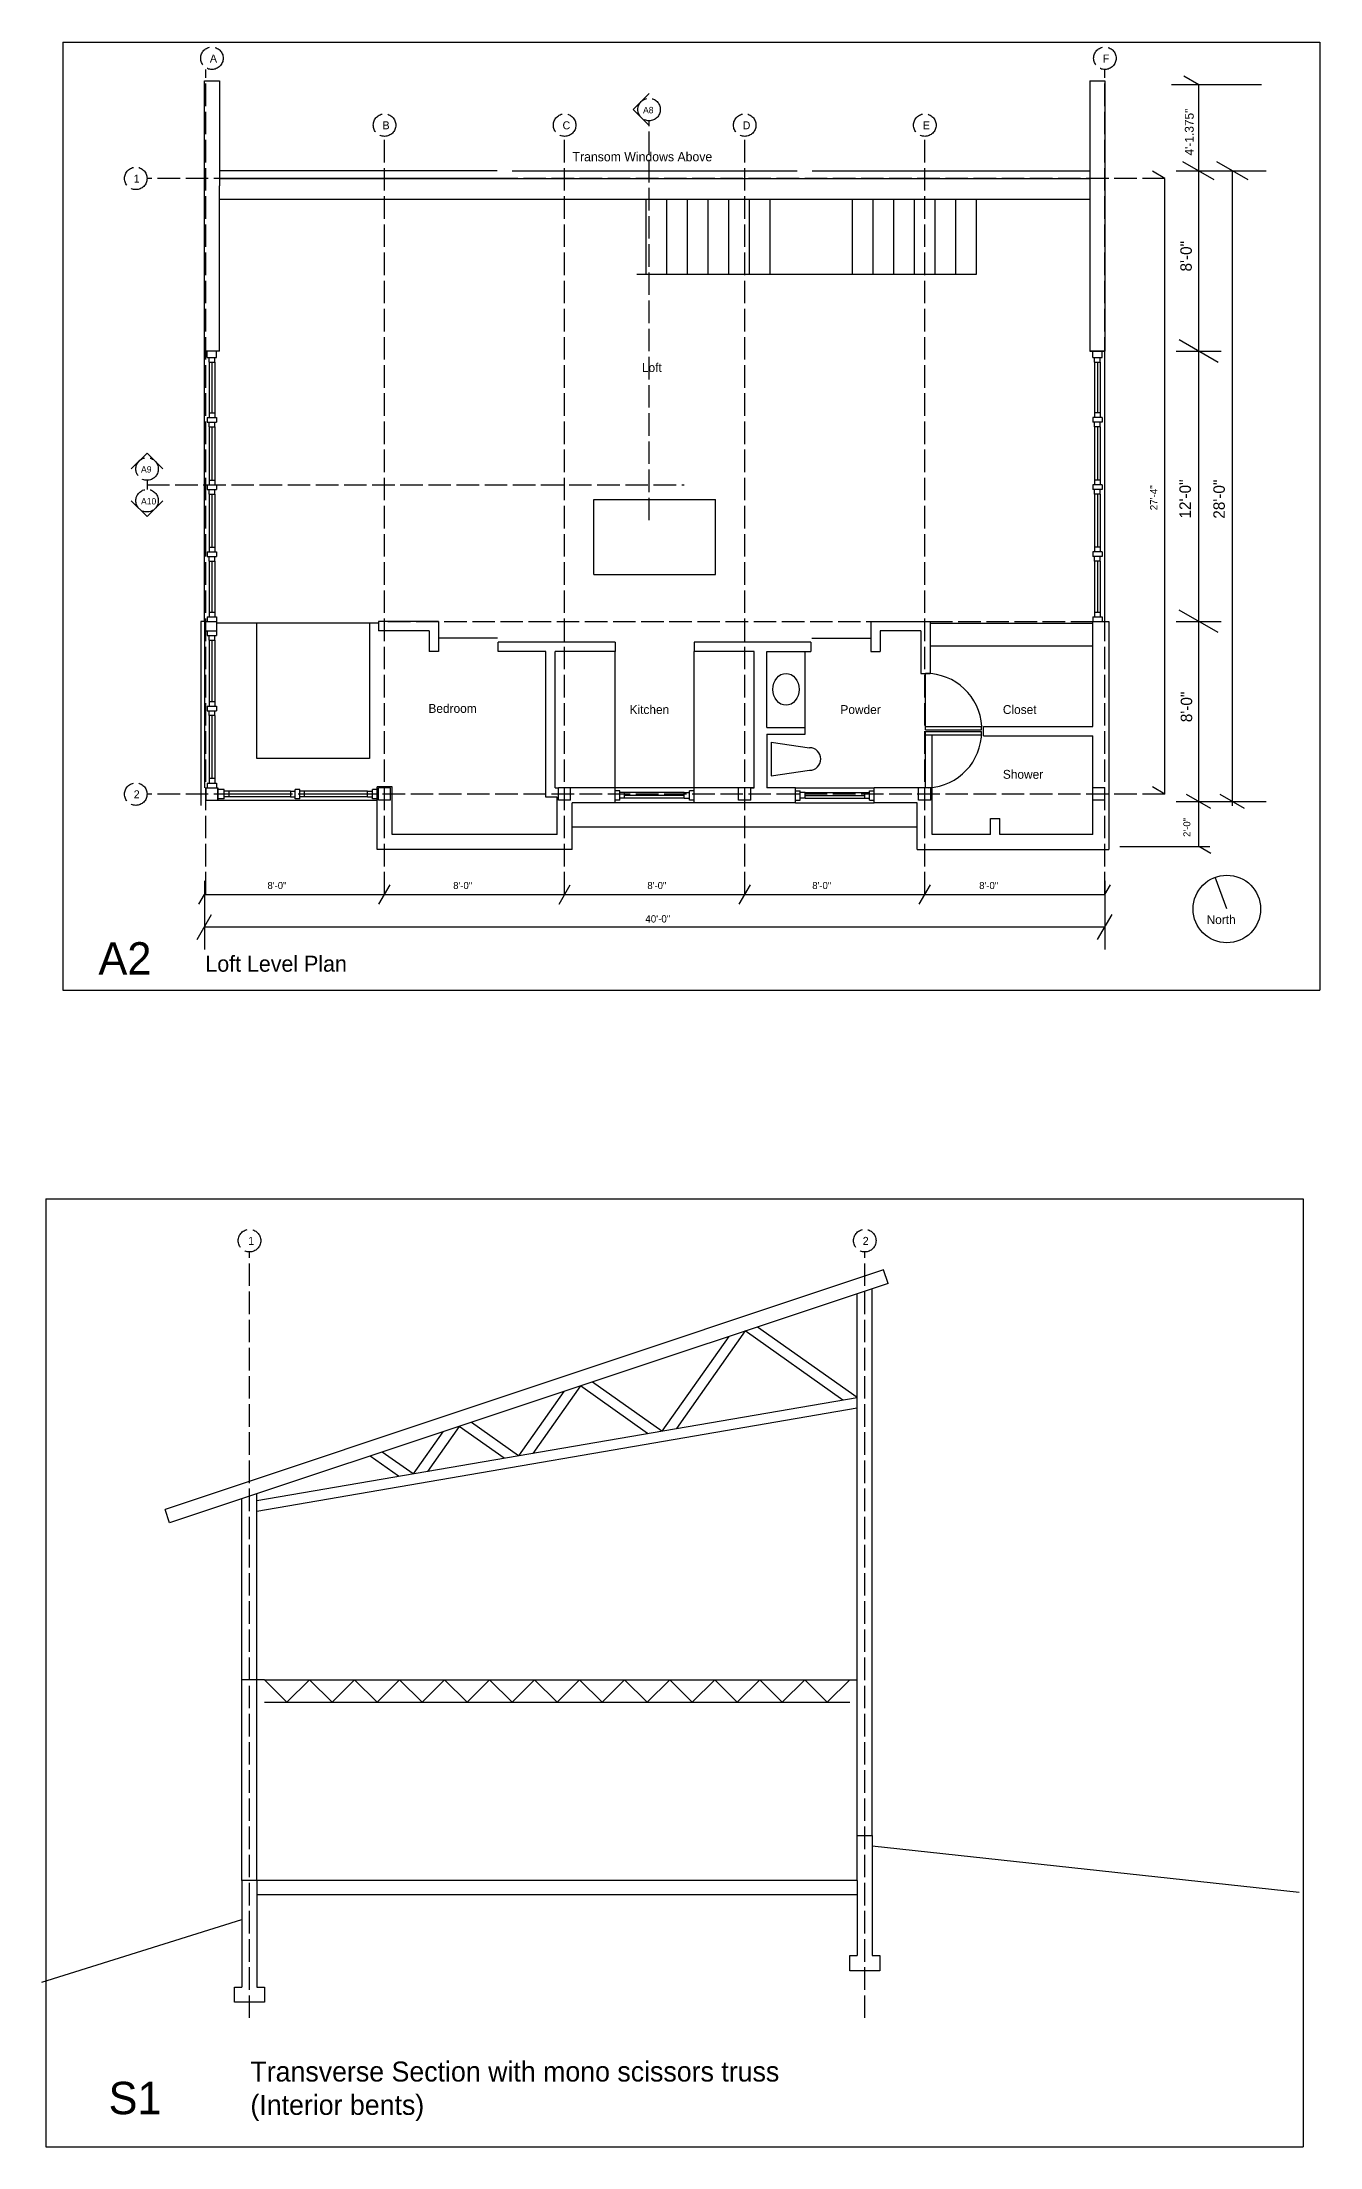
# Model space of a CAD drawing. Header units: inches. Extents: x 1267 to 6358, y -2516 to 3346.
# Drawn here: x 2137 to 2818, y -2516 to -1395 of the extents above; entities that cross this region are included whole.
import ezdxf

# ---------------------------------------------------------------- set-up
doc = ezdxf.new("R2010")
doc.units = ezdxf.units.IN
doc.header["$MEASUREMENT"] = 0
doc.linetypes.add('ACAD_ISO02W100', pattern=[15, 12, -3])
for name, color, linetype in [('const', 7, 'Continuous'), ('e1', 7, 'Continuous'), ('e2', 251, 'Continuous'), ('glass', 172, 'Continuous'), ('grid', 252, 'ACAD_ISO02W100'), ('millwork', 254, 'Continuous'), ('soffit', 253, 'ACAD_ISO02W100'), ('stairs', 140, 'Continuous'), ('walls', 7, 'Continuous')]:
    doc.layers.add(name, color=color, linetype=linetype)

msp = doc.modelspace()

# ---------------------------------------------------------------- linework, layer by layer
for p, q in [((2147.8, -1394.8), (2147.8, -1899.8)), ((2147.8, -1394.8), (2817.9, -1394.8)), ((2817.9, -1394.8), (2817.9, -1899.8)), ((2147.8, -1899.8), (2817.9, -1899.8)), ((2138.8, -2011.1), (2808.9, -2011.1)), ((2138.8, -2011.1), (2138.8, -2516.1)), ((2808.9, -2011.1), (2808.9, -2516.1)), ((2571.3, -2350.2), (2579.3, -2350.2)), ((2138.8, -2516.1), (2808.9, -2516.1))]:
    msp.add_line(p, q)
at = {"layer": 'const'}
for p, q in [((2786.8, -1417.6), (2738.8, -1417.6)), ((2753.3, -1417.6), (2745.3, -1413)), ((2753.3, -1823.4), (2753.3, -1417.6)), ((2735.3, -1467.4), (2728.6, -1463.6)), ((2735.3, -1795.4), (2735.3, -1467.4)), ((2741.3, -1463.4), (2789.3, -1463.4)), ((2761.6, -1468.2), (2744.9, -1458.6)), ((2779.6, -1468.2), (2762.9, -1458.6)), ((2771.3, -1801.6), (2771.3, -1463.4)), ((2763.7, -1565.4), (2742.9, -1553.4)), ((2741.3, -1559.4), (2765.3, -1559.4)), ((2741.3, -1703.4), (2765.3, -1703.4)), ((2763.7, -1709.4), (2742.9, -1697.4)), ((2735.3, -1795.4), (2728.6, -1791.6)), ((2741.3, -1799.4), (2789.3, -1799.4)), ((2759.7, -1803.1), (2746.8, -1795.7)), ((2777.7, -1803.1), (2764.8, -1795.7)), ((2711.3, -1823.4), (2759.3, -1823.4)), ((2759.7, -1827.1), (2753.3, -1823.4)), ((2220.3, -1854.1), (2223.3, -1848.9)), ((2223.3, -1841.6), (2223.3, -1878.2)), ((2223.3, -1848.9), (2703.3, -1848.9)), ((2316.3, -1854.1), (2322.3, -1843.7)), ((2412.3, -1854.1), (2418.3, -1843.7)), ((2508.3, -1854.1), (2514.3, -1843.7)), ((2604.3, -1854.1), (2610.3, -1843.7)), ((2703.3, -1841.6), (2703.3, -1878.2)), ((2703.3, -1848.9), (2706.3, -1843.7)), ((2219.4, -1872.9), (2227.1, -1859.6)), ((2699.4, -1872.9), (2707.1, -1859.6)), ((2223.3, -1866.2), (2703.3, -1866.2))]:
    msp.add_line(p, q, dxfattribs=at)
at = {"layer": 'e1'}
for p, q in [((2223.3, -1703.4), (2223.3, -1559.4)), ((2703.3, -1703.4), (2703.3, -1559.4)), ((2221.3, -1703.4), (2221.3, -1801.4)), ((2223.3, -1703.4), (2221.3, -1703.4)), ((2703.3, -1703.4), (2705.3, -1703.4)), ((2705.3, -1703.4), (2705.3, -1824.9)), ((2525.4, -1767.7), (2545.8, -1770.7)), ((2525.4, -1767.7), (2525.4, -1785.7)), ((2525.4, -1785.7), (2545.8, -1782.7)), ((2603.3, -1824.9), (2705.3, -1824.9)), ((2642.3, -1816.9), (2611.3, -1816.9)), ((2696.8, -1816.9), (2647.3, -1816.9)), ((2502.8, -2084.4), (2467.2, -2134.7)), ((2511.6, -2081.4), (2474.9, -2133.4)), ((2563.6, -2118.2), (2511.6, -2081.4)), ((2571.3, -2116.9), (2518.1, -2079.3)), ((2251.3, -2171.8), (2571.3, -2116.9)), ((2414.9, -2113.7), (2390.7, -2147.9)), ((2423.7, -2110.7), (2398.4, -2146.6)), ((2459.5, -2136.1), (2423.7, -2110.7)), ((2467.2, -2134.7), (2430.2, -2108.6)), ((2251.3, -2177.4), (2571.3, -2122.4)), ((2390.7, -2147.9), (2365.6, -2130.1)), ((2350.3, -2135.2), (2334.5, -2157.5)), ((2359.1, -2132.3), (2342.2, -2156.2)), ((2383, -2149.2), (2359.1, -2132.3)), ((2326.8, -2158.8), (2311.6, -2148.1)), ((2334.5, -2157.5), (2318.1, -2145.9))]:
    msp.add_line(p, q, dxfattribs=at)
msp.add_circle((2768.3, -1856.6), 18, dxfattribs=at)
for centre, radius, start, end in [((2607.7, -1761.1), 30, 3.3123, 90.1293), ((2545.8, -1776.7), 6, 270, 90), ((2607.6, -1762.1), 30, 273.3123, 359.8707)]:
    msp.add_arc(centre, radius, start, end, dxfattribs=at)
msp.add_ellipse((2533.3, -1739.6), major_axis=(0, -8.5), ratio=0.823529, dxfattribs=at)
at = {"layer": 'e2'}
for p, q in [((2379.3, -1463.4), (2231.3, -1463.4)), ((2387.3, -1463.4), (2539.2, -1463.4)), ((2547.2, -1463.4), (2695.3, -1463.4)), ((2223.3, -1708.4), (2223.3, -1792.1)), ((2251.3, -1776.4), (2251.3, -1704.4)), ((2311.3, -1704.4), (2311.3, -1776.4)), ((2311.3, -1776.4), (2251.3, -1776.4)), ((2230.5, -1798.6), (2315.3, -1798.6))]:
    msp.add_line(p, q, dxfattribs=at)
at = {"layer": 'glass'}
for p, q in [((2225.8, -1565.3), (2225.8, -1592.3)), ((2228.8, -1565.3), (2228.8, -1592.3)), ((2697.8, -1565.3), (2697.8, -1592.3)), ((2700.8, -1565.3), (2700.8, -1592.3)), ((2225.8, -1599.8), (2225.8, -1628.1)), ((2228.8, -1599.8), (2228.8, -1628.1)), ((2697.8, -1599.8), (2697.8, -1628.1)), ((2700.8, -1599.8), (2700.8, -1628.1)), ((2225.8, -1635.6), (2225.8, -1663.9)), ((2228.8, -1635.6), (2228.8, -1663.9)), ((2697.8, -1635.6), (2697.8, -1663.9)), ((2700.8, -1635.6), (2700.8, -1663.9)), ((2225.8, -1671.4), (2225.8, -1698.4)), ((2228.8, -1671.4), (2228.8, -1698.4)), ((2697.8, -1671.4), (2697.8, -1698.4)), ((2700.8, -1671.4), (2700.8, -1698.4)), ((2225.8, -1713.4), (2225.8, -1746.1)), ((2228.8, -1713.4), (2228.8, -1746.1)), ((2225.8, -1753.6), (2225.8, -1787.1)), ((2228.8, -1753.6), (2228.8, -1787.1)), ((2269.1, -1793.9), (2236.3, -1793.9)), ((2310.3, -1793.9), (2276.6, -1793.9)), ((2484.3, -1792.1), (2442.3, -1792.1)), ((2538.3, -1792.1), (2580.3, -1792.1)), ((2269.1, -1796.9), (2236.3, -1796.9)), ((2310.3, -1796.9), (2276.6, -1796.9)), ((2484.3, -1800.1), (2442.3, -1800.1)), ((2479, -1794.6), (2447.3, -1794.6)), ((2479, -1797.6), (2447.3, -1797.6)), ((2538.3, -1800.1), (2580.3, -1800.1)), ((2543.5, -1794.6), (2575.3, -1794.6)), ((2543.5, -1797.6), (2575.3, -1797.6))]:
    msp.add_line(p, q, dxfattribs=at)
at = {"layer": 'grid'}
for p, q in [((2224, -1848.9), (2224, -1409.4)), ((2703.3, -1848.9), (2703.3, -1409.4)), ((2319.3, -1848.9), (2319.3, -1445)), ((2415.3, -1848.9), (2415.3, -1445)), ((2460.3, -1649.5), (2460.3, -1436.7)), ((2511.3, -1848.9), (2511.3, -1445)), ((2607.3, -1848.9), (2607.3, -1445)), ((2735.3, -1467.4), (2192.7, -1467.4)), ((2192.7, -1628.2), (2192.7, -1633.1)), ((2192.7, -1630.6), (2479.1, -1630.6)), ((2735.3, -1795.4), (2192.7, -1795.4)), ((2247.3, -2447.4), (2247.3, -2039.3)), ((2575.3, -2447.4), (2575.3, -2039.3))]:
    msp.add_line(p, q, dxfattribs=at)
for centre in [(2227.3, -1403.4), (2703.3, -1403.4), (2319.3, -1439), (2415.3, -1439), (2460.3, -1430.7), (2511.3, -1439), (2607.3, -1439), (2186.7, -1467.4), (2192.7, -1622.2), (2192.7, -1639.1), (2186.7, -1795.4), (2247.3, -2033.3), (2575.3, -2033.3)]:
    msp.add_circle(centre, 6, dxfattribs=at)
at = {"layer": 'millwork'}
for p, q in [((2227.3, -1565.3), (2227.3, -1592.3)), ((2699.3, -1565.3), (2699.3, -1592.3)), ((2227.3, -1599.8), (2227.3, -1628.1)), ((2699.3, -1599.8), (2699.3, -1628.1)), ((2227.3, -1635.6), (2227.3, -1663.9)), ((2699.3, -1635.6), (2699.3, -1663.9)), ((2430.8, -1638.4), (2495.8, -1638.4)), ((2430.8, -1678.4), (2430.8, -1638.4)), ((2495.8, -1678.4), (2495.8, -1638.4)), ((2227.3, -1671.4), (2227.3, -1698.4)), ((2430.8, -1678.4), (2495.8, -1678.4)), ((2699.3, -1671.4), (2699.3, -1698.4)), ((2227.3, -1713.4), (2227.3, -1746.1)), ((2316.1, -1704.4), (2229.5, -1704.4)), ((2379.5, -1712.4), (2348.1, -1712.4)), ((2547, -1712.4), (2578.5, -1712.4)), ((2610.1, -1704.4), (2696.8, -1704.4)), ((2442.3, -1792.1), (2442.3, -1719.4)), ((2484.3, -1792.1), (2484.3, -1719.4)), ((2543.5, -1761.6), (2543.5, -1719.4)), ((2610.1, -1716.4), (2696.8, -1716.4)), ((2607.6, -1761.1), (2607.6, -1731.1)), ((2227.3, -1753.6), (2227.3, -1787.1)), ((2607.6, -1759.4), (2637.6, -1759.4)), ((2637.6, -1761.1), (2637.6, -1759.4)), ((2607.6, -1761.1), (2637.6, -1761.1)), ((2607.6, -1762.1), (2637.6, -1762.1)), ((2607.6, -1792.1), (2607.6, -1762.1)), ((2607.6, -1763.9), (2637.6, -1763.9)), ((2607.6, -1767.4), (2607.6, -1765.6)), ((2637.6, -1763.9), (2637.6, -1762.1)), ((2269.1, -1795.4), (2236.3, -1795.4)), ((2310.3, -1795.4), (2276.6, -1795.4)), ((2479, -1796.1), (2447.3, -1796.1)), ((2543.5, -1796.1), (2575.3, -1796.1)), ((2419.3, -1812.9), (2603.3, -1812.9))]:
    msp.add_line(p, q, dxfattribs=at)
msp.add_lwpolyline([(2453.8, -1518.4), (2634.8, -1518.4), (2634.8, -1478.4)], dxfattribs=at)
at = {"layer": 'soffit'}
for p, q in [((2321.1, -1703.4), (2605.1, -1703.4)), ((2610.1, -1703.4), (2696.8, -1703.4))]:
    msp.add_line(p, q, dxfattribs=at)
at = {"layer": 'stairs'}
for p, q in [((2458.8, -1518.4), (2458.8, -1478.4)), ((2469.8, -1518.4), (2469.8, -1478.4)), ((2480.8, -1518.4), (2480.8, -1478.4)), ((2491.8, -1518.4), (2491.8, -1478.4)), ((2502.8, -1518.4), (2502.8, -1478.4)), ((2513.8, -1518.4), (2513.8, -1478.4)), ((2524.8, -1518.4), (2524.8, -1478.4)), ((2568.8, -1518.4), (2568.8, -1478.4)), ((2579.8, -1518.4), (2579.8, -1478.4)), ((2590.8, -1518.4), (2590.8, -1478.4)), ((2601.8, -1518.4), (2601.8, -1478.4)), ((2612.8, -1518.4), (2612.8, -1478.4)), ((2623.8, -1518.4), (2623.8, -1478.4))]:
    msp.add_line(p, q, dxfattribs=at)
at = {"layer": 'walls'}
for p, q in [((2223.3, -1559.4), (2223.3, -1415.4)), ((2223.3, -1415.4), (2231.3, -1415.4)), ((2231.3, -1415.4), (2231.3, -1471.4)), ((2460.3, -1422.2), (2451.8, -1430.7)), ((2695.3, -1415.4), (2695.3, -1471.4)), ((2695.3, -1415.4), (2703.3, -1415.4)), ((2703.3, -1415.4), (2703.3, -1559.4)), ((2460.3, -1439.2), (2451.8, -1430.7)), ((2231.3, -1467.4), (2695.3, -1467.4)), ((2379.3, -1467.4), (2231.3, -1467.4)), ((2231.3, -1559.4), (2231.3, -1471.4)), ((2231.3, -1478.4), (2695.3, -1478.4)), ((2695.3, -1471.4), (2695.3, -1559.4)), ((2231.3, -1559.4), (2223.3, -1559.4)), ((2224.8, -1562.8), (2224.8, -1559.4)), ((2224.8, -1562.8), (2229.8, -1562.8)), ((2225.8, -1565.3), (2225.8, -1562.8)), ((2225.8, -1565.3), (2228.8, -1565.3)), ((2228.8, -1565.3), (2228.8, -1562.8)), ((2229.8, -1562.8), (2229.8, -1559.4)), ((2703.3, -1559.4), (2695.3, -1559.4)), ((2695.3, -1559.4), (2703.3, -1559.4)), ((2696.8, -1562.8), (2696.8, -1559.4)), ((2696.8, -1559.4), (2701.8, -1559.4)), ((2696.8, -1562.8), (2701.8, -1562.8)), ((2697.8, -1565.3), (2697.8, -1562.8)), ((2697.8, -1565.3), (2700.8, -1565.3)), ((2700.8, -1565.3), (2700.8, -1562.8)), ((2701.8, -1562.8), (2701.8, -1559.4)), ((2224.8, -1594.8), (2224.8, -1597.3)), ((2224.8, -1594.8), (2229.8, -1594.8)), ((2224.8, -1597.3), (2229.8, -1597.3)), ((2225.8, -1592.3), (2225.8, -1594.8)), ((2225.8, -1592.3), (2228.8, -1592.3)), ((2225.8, -1599.8), (2225.8, -1597.3)), ((2225.8, -1599.8), (2228.8, -1599.8)), ((2228.8, -1592.3), (2228.8, -1594.8)), ((2228.8, -1599.8), (2228.8, -1597.3)), ((2229.8, -1594.8), (2229.8, -1597.3)), ((2696.8, -1594.8), (2696.8, -1597.3)), ((2701.8, -1594.8), (2696.8, -1594.8)), ((2701.8, -1597.3), (2696.8, -1597.3)), ((2697.8, -1592.3), (2697.8, -1594.8)), ((2700.8, -1592.3), (2697.8, -1592.3)), ((2697.8, -1599.8), (2697.8, -1597.3)), ((2700.8, -1599.8), (2697.8, -1599.8)), ((2700.8, -1592.3), (2700.8, -1594.8)), ((2700.8, -1599.8), (2700.8, -1597.3)), ((2701.8, -1594.8), (2701.8, -1597.3)), ((2184.2, -1622.2), (2192.7, -1613.7)), ((2201.2, -1622.2), (2192.7, -1613.7)), ((2224.8, -1630.6), (2224.8, -1633.1)), ((2224.8, -1630.6), (2229.8, -1630.6)), ((2224.8, -1633.1), (2229.8, -1633.1)), ((2225.8, -1628.1), (2228.8, -1628.1)), ((2225.8, -1628.1), (2225.8, -1630.6)), ((2225.8, -1635.6), (2225.8, -1633.1)), ((2225.8, -1635.6), (2228.8, -1635.6)), ((2228.8, -1628.1), (2228.8, -1630.6)), ((2228.8, -1635.6), (2228.8, -1633.1)), ((2229.8, -1630.6), (2229.8, -1633.1)), ((2701.8, -1630.6), (2696.8, -1630.6)), ((2696.8, -1630.6), (2696.8, -1633.1)), ((2701.8, -1633.1), (2696.8, -1633.1)), ((2697.8, -1628.1), (2697.8, -1630.6)), ((2700.8, -1628.1), (2697.8, -1628.1)), ((2697.8, -1635.6), (2697.8, -1633.1)), ((2700.8, -1635.6), (2697.8, -1635.6)), ((2700.8, -1628.1), (2700.8, -1630.6)), ((2700.8, -1635.6), (2700.8, -1633.1)), ((2701.8, -1630.6), (2701.8, -1633.1)), ((2184.2, -1639.1), (2192.7, -1647.6)), ((2201.2, -1639.1), (2192.7, -1647.6)), ((2224.8, -1666.4), (2224.8, -1668.9)), ((2224.8, -1666.4), (2229.8, -1666.4)), ((2224.8, -1668.9), (2229.8, -1668.9)), ((2225.8, -1663.9), (2228.8, -1663.9)), ((2225.8, -1663.9), (2225.8, -1666.4)), ((2225.8, -1671.4), (2225.8, -1668.9)), ((2228.8, -1663.9), (2228.8, -1666.4)), ((2228.8, -1671.4), (2228.8, -1668.9)), ((2229.8, -1666.4), (2229.8, -1668.9)), ((2696.8, -1666.4), (2696.8, -1668.9)), ((2701.8, -1666.4), (2696.8, -1666.4)), ((2701.8, -1668.9), (2696.8, -1668.9)), ((2700.8, -1663.9), (2697.8, -1663.9)), ((2697.8, -1663.9), (2697.8, -1666.4)), ((2697.8, -1671.4), (2697.8, -1668.9)), ((2700.8, -1663.9), (2700.8, -1666.4)), ((2700.8, -1671.4), (2700.8, -1668.9)), ((2701.8, -1666.4), (2701.8, -1668.9)), ((2225.8, -1671.4), (2228.8, -1671.4)), ((2700.8, -1671.4), (2697.8, -1671.4)), ((2223.3, -1703.4), (2223.3, -1708.4)), ((2223.3, -1703.4), (2229.8, -1703.4)), ((2224.8, -1700.9), (2224.8, -1703.4)), ((2224.8, -1700.9), (2229.8, -1700.9)), ((2225.8, -1698.4), (2225.8, -1700.9)), ((2225.8, -1698.4), (2228.8, -1698.4)), ((2228.8, -1698.4), (2228.8, -1700.9)), ((2229.8, -1700.9), (2229.8, -1710.9)), ((2321.1, -1703.4), (2316.1, -1703.4)), ((2316.1, -1703.4), (2316.1, -1708.4)), ((2348.1, -1703.4), (2316.4, -1703.4)), ((2348.1, -1703.4), (2348.1, -1719.4)), ((2578.5, -1703.4), (2610.1, -1703.4)), ((2578.5, -1703.4), (2578.5, -1719.4)), ((2610.1, -1703.4), (2610.1, -1731.1)), ((2696.8, -1700.9), (2696.8, -1703.4)), ((2696.8, -1700.9), (2701.8, -1700.9)), ((2696.8, -1759.4), (2696.8, -1703.4)), ((2696.8, -1703.4), (2703.3, -1703.4)), ((2697.8, -1698.4), (2700.8, -1698.4)), ((2697.8, -1698.4), (2697.8, -1700.9)), ((2697.8, -1703.4), (2703.3, -1703.4)), ((2700.8, -1698.4), (2700.8, -1700.9)), ((2701.8, -1700.9), (2701.8, -1703.4)), ((2223.3, -1708.4), (2229.8, -1708.4)), ((2224.8, -1708.4), (2224.8, -1710.9)), ((2224.8, -1710.9), (2229.8, -1710.9)), ((2225.8, -1713.4), (2225.8, -1710.9)), ((2225.8, -1713.4), (2228.8, -1713.4)), ((2228.8, -1713.4), (2228.8, -1710.9)), ((2343.1, -1708.4), (2316.1, -1708.4)), ((2343.1, -1708.4), (2343.1, -1719.4)), ((2442.3, -1714.4), (2379.9, -1714.4)), ((2379.9, -1719.4), (2379.9, -1714.4)), ((2442.3, -1714.4), (2442.3, -1719.4)), ((2546.5, -1714.4), (2484.3, -1714.4)), ((2484.3, -1714.4), (2484.3, -1719.4)), ((2546.5, -1714.4), (2546.5, -1719.4)), ((2583.5, -1708.4), (2583.5, -1719.4)), ((2605.1, -1708.4), (2583.5, -1708.4)), ((2605.1, -1708.4), (2605.1, -1731.1)), ((2348.1, -1719.4), (2343.1, -1719.4)), ((2405.3, -1719.4), (2379.9, -1719.4)), ((2405.3, -1797.1), (2405.3, -1719.4)), ((2410.3, -1792.1), (2410.3, -1719.4)), ((2442.3, -1719.4), (2410.3, -1719.4)), ((2516.3, -1719.4), (2484.3, -1719.4)), ((2516.3, -1792.1), (2516.3, -1719.4)), ((2523, -1759.9), (2523, -1719.4)), ((2523, -1719.4), (2546.5, -1719.4)), ((2578.5, -1719.4), (2583.5, -1719.4)), ((2605.1, -1731.1), (2610.1, -1731.1)), ((2224.8, -1748.6), (2224.8, -1751.1)), ((2224.8, -1748.6), (2229.8, -1748.6)), ((2225.8, -1746.1), (2228.8, -1746.1)), ((2225.8, -1746.1), (2225.8, -1748.6)), ((2228.8, -1746.1), (2228.8, -1748.6)), ((2229.8, -1748.6), (2229.8, -1751.1)), ((2224.8, -1751.1), (2229.8, -1751.1)), ((2225.8, -1753.6), (2225.8, -1751.1)), ((2228.8, -1753.6), (2225.8, -1753.6)), ((2228.8, -1753.6), (2228.8, -1751.1)), ((2523, -1759.9), (2543.5, -1759.9)), ((2543.5, -1763.4), (2543.5, -1759.9)), ((2638.6, -1759.4), (2696.8, -1759.4)), ((2638.6, -1764.4), (2638.6, -1759.4)), ((2523, -1763.4), (2523, -1792.1)), ((2523, -1763.4), (2543.5, -1763.4)), ((2611.3, -1816.9), (2611.3, -1763.9)), ((2638.6, -1764.4), (2696.8, -1764.4)), ((2696.8, -1816.9), (2696.8, -1764.4)), ((2224, -1792.1), (2230.5, -1792.1)), ((2224, -1792.1), (2224, -1798.6)), ((2224.8, -1789.6), (2229.8, -1789.6)), ((2224.8, -1789.6), (2224.8, -1792.1)), ((2228.8, -1787.1), (2225.8, -1787.1)), ((2225.8, -1787.1), (2225.8, -1789.6)), ((2228.8, -1787.1), (2228.8, -1789.6)), ((2229.8, -1789.6), (2229.8, -1792.1)), ((2230.5, -1792.1), (2230.5, -1798.6)), ((2230.5, -1798.6), (2230.5, -1792.1)), ((2233.8, -1792.9), (2230.5, -1792.9)), ((2233.8, -1797.9), (2233.8, -1792.9)), ((2236.3, -1793.9), (2233.8, -1793.9)), ((2236.3, -1793.9), (2236.3, -1796.9)), ((2269.1, -1793.9), (2269.1, -1796.9)), ((2269.1, -1793.9), (2271.6, -1793.9)), ((2274.1, -1792.9), (2271.6, -1792.9)), ((2271.6, -1797.9), (2271.6, -1792.9)), ((2274.1, -1797.9), (2274.1, -1792.9)), ((2276.6, -1793.9), (2274.1, -1793.9)), ((2276.6, -1796.9), (2276.6, -1793.9)), ((2310.3, -1793.9), (2312.8, -1793.9)), ((2310.3, -1796.9), (2310.3, -1793.9)), ((2315.3, -1792.9), (2312.8, -1792.9)), ((2312.8, -1797.9), (2312.8, -1792.9)), ((2315.3, -1797.9), (2315.3, -1791.6)), ((2323.3, -1791.6), (2315.3, -1791.6)), ((2322.5, -1792.1), (2316, -1792.1)), ((2316, -1798.6), (2316, -1792.1)), ((2322.5, -1798.6), (2322.5, -1792.1)), ((2323.3, -1816.9), (2323.3, -1791.6)), ((2410.3, -1792.1), (2412, -1792.1)), ((2442.3, -1792.1), (2412, -1792.1)), ((2412, -1798.6), (2412, -1792.1)), ((2418.5, -1798.6), (2418.5, -1792.1)), ((2442.3, -1800.1), (2442.3, -1792.1)), ((2442.3, -1798.6), (2442.3, -1793.6)), ((2444.8, -1793.6), (2442.3, -1793.6)), ((2444.8, -1798.6), (2444.8, -1793.6)), ((2481.8, -1798.6), (2481.8, -1793.6)), ((2484.3, -1793.6), (2481.8, -1793.6)), ((2484.3, -1800.1), (2484.3, -1792.1)), ((2516.3, -1792.1), (2484.3, -1792.1)), ((2484.3, -1798.6), (2484.3, -1793.6)), ((2508, -1798.6), (2508, -1792.1)), ((2514.5, -1792.1), (2516.3, -1792.1)), ((2514.5, -1798.6), (2514.5, -1792.1)), ((2538.3, -1792.1), (2523, -1792.1)), ((2538.3, -1800.1), (2538.3, -1792.1)), ((2538.3, -1798.6), (2538.3, -1793.6)), ((2538.3, -1793.6), (2540.8, -1793.6)), ((2540.8, -1798.6), (2540.8, -1793.6)), ((2577.8, -1798.6), (2577.8, -1793.6)), ((2577.8, -1793.6), (2580.3, -1793.6)), ((2611.3, -1792.1), (2580.3, -1792.1)), ((2580.3, -1800.1), (2580.3, -1792.1)), ((2580.3, -1798.6), (2580.3, -1793.6)), ((2610.5, -1792.1), (2604, -1792.1)), ((2604, -1798.6), (2604, -1792.1)), ((2610.5, -1798.6), (2610.5, -1792.1)), ((2696.8, -1798.6), (2696.8, -1792.1)), ((2703.3, -1792.1), (2696.8, -1792.1)), ((2224, -1798.6), (2230.5, -1798.6)), ((2233.8, -1797.9), (2230.5, -1797.9)), ((2236.3, -1796.9), (2233.8, -1796.9)), ((2269.1, -1796.9), (2271.6, -1796.9)), ((2274.1, -1797.9), (2271.6, -1797.9)), ((2276.6, -1796.9), (2274.1, -1796.9)), ((2310.3, -1796.9), (2312.8, -1796.9)), ((2315.3, -1797.9), (2312.8, -1797.9)), ((2315.3, -1824.9), (2315.3, -1797.9)), ((2322.5, -1798.6), (2316, -1798.6)), ((2411.3, -1797.1), (2405.3, -1797.1)), ((2411.3, -1816.9), (2411.3, -1797.1)), ((2418.5, -1798.6), (2412, -1798.6)), ((2419.3, -1824.9), (2419.3, -1800.1)), ((2442.3, -1800.1), (2419.3, -1800.1)), ((2444.8, -1798.6), (2442.3, -1798.6)), ((2447.3, -1794.6), (2444.8, -1794.6)), ((2447.3, -1797.6), (2444.8, -1797.6)), ((2447.3, -1797.6), (2447.3, -1794.6)), ((2479, -1797.6), (2479, -1794.6)), ((2479, -1794.6), (2481.8, -1794.6)), ((2479, -1797.6), (2481.8, -1797.6)), ((2484.3, -1798.6), (2481.8, -1798.6)), ((2538.3, -1800.1), (2484.3, -1800.1)), ((2514.5, -1798.6), (2508, -1798.6)), ((2538.3, -1798.6), (2540.8, -1798.6)), ((2543.5, -1794.6), (2540.8, -1794.6)), ((2543.5, -1797.6), (2540.8, -1797.6)), ((2543.5, -1797.6), (2543.5, -1794.6)), ((2575.3, -1797.6), (2575.3, -1794.6)), ((2575.3, -1794.6), (2577.8, -1794.6)), ((2575.3, -1797.6), (2577.8, -1797.6)), ((2577.8, -1798.6), (2580.3, -1798.6)), ((2603.3, -1800.1), (2580.3, -1800.1)), ((2603.3, -1824.9), (2603.3, -1800.1)), ((2610.5, -1798.6), (2604, -1798.6)), ((2703.3, -1798.6), (2696.8, -1798.6)), ((2642.3, -1808.4), (2647.3, -1808.4)), ((2642.3, -1816.9), (2642.3, -1808.4)), ((2647.3, -1816.9), (2647.3, -1808.4)), ((2419.3, -1824.9), (2315.3, -1824.9)), ((2411.3, -1816.9), (2323.3, -1816.9)), ((2768.3, -1856.6), (2762.1, -1839.7)), ((2585.3, -2048.9), (2202.3, -2176.5)), ((2587.7, -2056.1), (2585.3, -2048.9)), ((2587.7, -2056.1), (2204.7, -2183.7)), ((2571.3, -2374.2), (2571.3, -2061.5)), ((2579.3, -2350.2), (2579.3, -2058.9)), ((2243.3, -2374.2), (2243.3, -2170.9)), ((2251.3, -2374.2), (2251.3, -2168.2)), ((2204.7, -2183.7), (2202.3, -2176.5)), ((2255.3, -2267.2), (2243.3, -2267.2)), ((2255.3, -2267.2), (2571.3, -2267.2)), ((2255.3, -2267.2), (2267.3, -2279.2)), ((2267.3, -2279.2), (2279.3, -2267.2)), ((2279.3, -2267.2), (2291.3, -2279.2)), ((2291.3, -2279.2), (2303.3, -2267.2)), ((2303.3, -2267.2), (2315.3, -2279.2)), ((2315.3, -2279.2), (2327.3, -2267.2)), ((2327.3, -2267.2), (2339.3, -2279.2)), ((2339.3, -2279.2), (2351.3, -2267.2)), ((2351.3, -2267.2), (2363.3, -2279.2)), ((2363.3, -2279.2), (2375.3, -2267.2)), ((2375.3, -2267.2), (2387.3, -2279.2)), ((2387.3, -2279.2), (2399.3, -2267.2)), ((2399.3, -2267.2), (2411.3, -2279.2)), ((2411.3, -2279.2), (2423.3, -2267.2)), ((2423.3, -2267.2), (2435.3, -2279.2)), ((2435.3, -2279.2), (2447.3, -2267.2)), ((2447.3, -2267.2), (2459.3, -2279.2)), ((2459.3, -2279.2), (2471.3, -2267.2)), ((2471.3, -2267.2), (2483.3, -2279.2)), ((2483.3, -2279.2), (2495.3, -2267.2)), ((2495.3, -2267.2), (2507.3, -2279.2)), ((2507.3, -2279.2), (2519.3, -2267.2)), ((2519.3, -2267.2), (2531.3, -2279.2)), ((2531.3, -2279.2), (2543.3, -2267.2)), ((2543.3, -2267.2), (2555.3, -2279.2)), ((2555.3, -2279.2), (2567.3, -2267.2)), ((2255.3, -2279.2), (2567.3, -2279.2)), ((2579.3, -2350.2), (2579.3, -2414.2)), ((2579.3, -2355.7), (2806.9, -2380.4)), ((2571.3, -2374.2), (2243.3, -2374.2)), ((2243.3, -2374.2), (2243.3, -2393.7)), ((2251.3, -2374.2), (2251.3, -2430.9)), ((2571.3, -2374.2), (2571.3, -2414.2)), ((2251.3, -2381.7), (2571.3, -2381.7)), ((2136.7, -2428.4), (2243.3, -2394.9)), ((2243.3, -2393.7), (2243.3, -2430.9)), ((2567.3, -2422.2), (2567.3, -2414.2)), ((2567.3, -2414.2), (2571.3, -2414.2)), ((2579.3, -2414.2), (2583.3, -2414.2)), ((2583.3, -2414.2), (2583.3, -2422.2)), ((2239.3, -2438.9), (2239.3, -2430.9)), ((2239.3, -2430.9), (2243.3, -2430.9)), ((2251.3, -2430.9), (2255.3, -2430.9)), ((2255.3, -2430.9), (2255.3, -2438.9)), ((2583.3, -2422.2), (2567.3, -2422.2)), ((2255.3, -2438.9), (2239.3, -2438.9))]:
    msp.add_line(p, q, dxfattribs=at)

# ---------------------------------------------------------------- texts
at = {"layer": 'const', "attachment_point": 1}
for s, insert, char_height, width in [('A', (2226.2, -1401.4), 4.26, 1625.197), ('F', (2702.2, -1401.4), 4.26, 1625.197), ('A8', (2457.1, -1429.3), 3.41, 1300.158), ('B', (2318.2, -1437), 4.26, 1625.197), ('C', (2414.2, -1437), 4.26, 1625.197), ('D', (2510.2, -1437), 4.26, 1625.197), ('E', (2606.2, -1437), 4.26, 1625.197), ('Transom Windows Above', (2419.5, -1453.4), 4.889, 1864.026), ('1', (2185.6, -1465.4), 4.26, 1625.197), ('Loft', (2456.5, -1565.8), 4.74, 1805.775), ('A9', (2189.5, -1620.7), 3.41, 1300.158), ('A10', (2189.5, -1637.7), 3.41, 1300.158), ('Bedroom', (2342.7, -1747.4), 4.74, 1805.775), ('Kitchen', (2449.9, -1748), 4.74, 1805.775), ('Powder', (2562.3, -1748), 4.74, 1805.775), ('Closet', (2648.9, -1748), 4.74, 1805.775), ('Shower', (2648.9, -1782.5), 4.74, 1805.775), ('2', (2185.6, -1793.4), 4.26, 1625.197), ('8\'-0"', (2256.9, -1842.2), 3.79, 1444.62), ('8\'-0"', (2355.9, -1842.2), 3.79, 1444.62), ('8\'-0"', (2459.4, -1842.2), 3.79, 1444.62), ('8\'-0"', (2547.3, -1842.2), 3.79, 1444.62), ('8\'-0"', (2636.3, -1842.2), 3.79, 1444.62), ('40\'-0"', (2458.3, -1859.9), 3.91, 1491.22), ('North', (2757.5, -1859.9), 4.74, 1805.775), ('A2', (2166.8, -1874.3), 17.26, 6582.049), ('Loft Level Plan', (2223.8, -1881.5), 8.525, 3250.395), ('1', (2246.6, -2031.3), 4.26, 1625.197), ('2', (2574.2, -2031.3), 4.26, 1625.197), ('Transverse Section with mono scissors truss\\P(Interior bents)', (2247.8, -2470.6), 10.656, 4062.993), ('S1', (2172.2, -2481.4), 17.26, 6582.049)]:
    msp.add_mtext(s, dxfattribs=dict(at, insert=insert, char_height=char_height, width=width))
at = {"layer": 'const', "attachment_point": 1, "rotation": 90}
for s, insert, char_height, width in [('4\'-1.375"', (2745.9, -1455.2), 4.74, 1805.775), ('8\'-0"', (2743.5, -1517), 6.11, 2330.032), ('27\'-4"', (2727.4, -1644.2), 3.91, 1491.22), ('12\'-0"', (2743, -1648.6), 6.11, 2330.032), ('28\'-0"', (2761.1, -1648.7), 6.11, 2330.032), ('8\'-0"', (2743.7, -1757.1), 6.11, 2330.032), ('2\'-0"', (2745.1, -1818.2), 3.78, 1439.96)]:
    msp.add_mtext(s, dxfattribs=dict(at, insert=insert, char_height=char_height, width=width))

doc.saveas('drawing.dxf')
